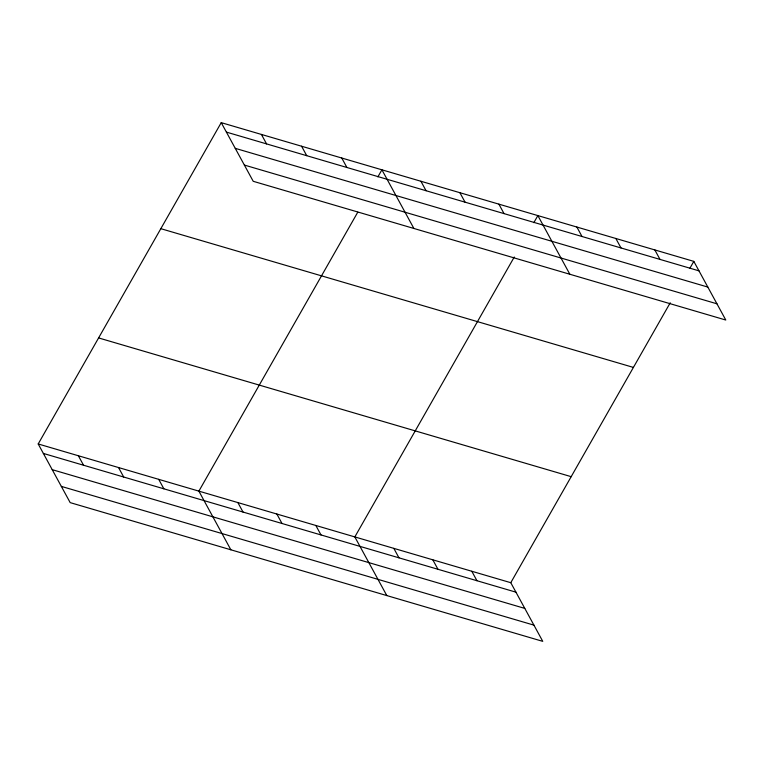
<?xml version="1.0" encoding="UTF-8"?>
<svg xmlns="http://www.w3.org/2000/svg" width="764" height="764" viewBox="0 0 764 764"><rect width="100%" height="100%" fill="white"/><g stroke="black" fill="none" stroke-linecap="round" stroke-linejoin="round"><path stroke-width="1.15" d="M38.2 443.96L510.782 582.703L542.765 641.359L70.183 502.626L38.2 443.96L221.235 122.641L693.817 261.374L725.8 320.04L253.218 181.297L221.235 122.641M357.753 212.22L198.879 491.137L230.862 549.793M377.884 176.876L381.914 169.809L413.897 228.465M514.277 257L354.83 536.92L386.813 595.576M533.835 222.658L537.866 215.591L569.849 274.257M510.782 582.703L670.229 302.783M689.787 268.451L693.817 261.374M226.402 132.105L698.974 270.848M235.245 148.34L707.827 287.073M244.365 165.062L716.947 303.805M160.832 228.675L633.413 367.417M98.604 337.927L571.186 476.669M43.357 453.434L515.939 592.167M52.21 469.659L524.792 608.402M61.33 486.391L533.912 625.133M654.834 249.933L659.991 259.397M615.841 238.483L620.998 247.947M576.858 227.042L582.015 236.506M498.882 204.15L504.039 213.614M459.89 192.7L465.047 202.164M420.907 181.249L426.064 190.723M341.747 158.014L346.904 167.478M301.579 146.22L306.736 155.684M261.403 134.426L266.569 143.899M471.789 571.262L476.956 580.726M432.806 559.811L437.963 569.275M393.813 548.361L398.98 557.835M315.838 525.47L321.004 534.943M276.854 514.029L282.012 523.493M237.862 502.578L243.028 512.052M158.711 479.343L163.868 488.807M118.535 467.549L123.701 477.013M78.367 455.755L83.534 465.219"/></g></svg>
